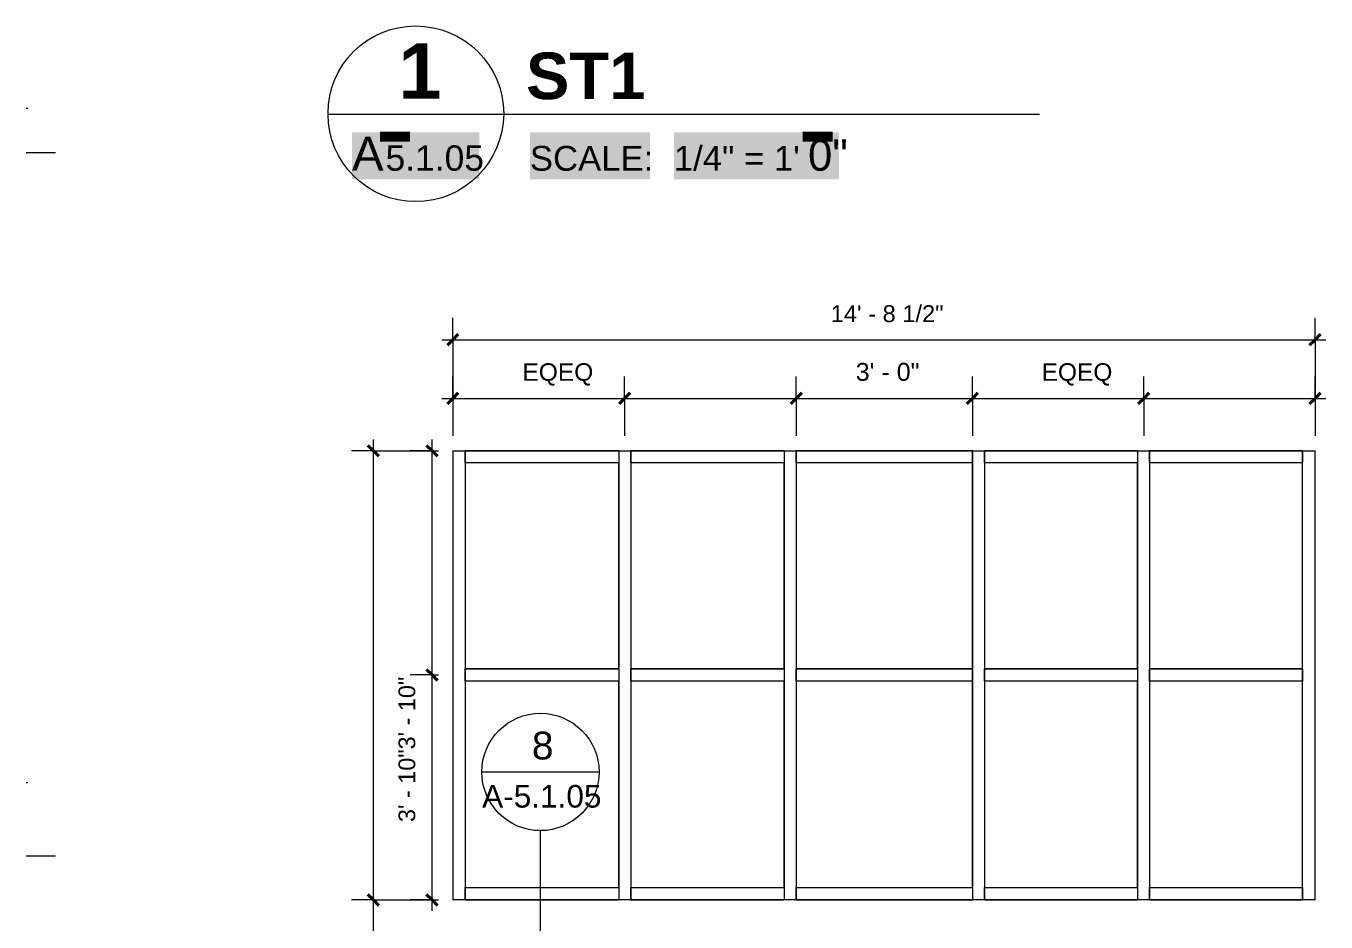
# Model space of a CAD drawing. Header units: inches. Extents: x -6061 to 13621, y -296 to 7483.
# Drawn here: x -6000.5 to -5734.3, y 386.4 to 569.8 of the extents above; entities that cross this region are included whole.
import ezdxf

# ---------------------------------------------------------------- set-up
doc = ezdxf.new("R2010")
doc.units = ezdxf.units.IN
doc.header["$MEASUREMENT"] = 0
doc.layers.get('0').update_dxf_attribs({"linetype": 'CONTINUOUS'})
doc.styles.add('Arial$001H0', font='arial.ttf')
doc.styles.add('Arial$101H0', font='arialbd.ttf')

msp = doc.modelspace()

# ---------------------------------------------------------------- hatches: boundary and pattern name
at = {"true_color": 0xffffff}
for points in [[(-5933.75479, 538.41719), (-5929.10954, 538.41719), (-5929.10954, 548.02805), (-5933.75479, 548.02805)], [(-5929.10954, 538.41719), (-5926.867, 538.41719), (-5926.867, 548.02805), (-5929.10954, 548.02805)], [(-5926.867, 538.41719), (-5907.64528, 538.41719), (-5907.64528, 548.02805), (-5926.867, 548.02805)], [(-5897.31361, 538.41719), (-5872.72583, 538.41719), (-5872.72583, 548.02805), (-5897.31361, 548.02805)], [(-5867.84031, 538.41719), (-5842.6118, 538.41719), (-5842.6118, 548.02805), (-5867.84031, 548.02805)], [(-5842.6118, 538.41719), (-5840.36927, 538.41719), (-5840.36927, 548.02805), (-5842.6118, 548.02805)], [(-5840.36927, 538.41719), (-5834.04212, 538.41719), (-5834.04212, 548.02805), (-5840.36927, 548.02805)]]:
    msp.add_hatch(color=7, dxfattribs=at).paths.add_polyline_path(points)

# ---------------------------------------------------------------- linework, layer by layer
at = {"color": 8, "linetype": 'Continuous', "lineweight": 9, "true_color": 0x7f7f7f}
for p, q in [((-6000.47017, 552.99366), (-6000.06972, 552.99366)), ((-6000.47017, 543.94344), (-5994.46338, 543.94344)), ((-6000.47017, 414.91765), (-6000.06972, 414.91765)), ((-6000.47017, 399.94072), (-5994.46338, 399.94072))]:
    msp.add_line(p, q, dxfattribs=at)
at = {"color": 7, "linetype": 'Continuous', "lineweight": 9, "true_color": 0x000007}
for p, q in [((-5938.64031, 551.79231), (-5792.95569, 551.79231)), ((-5913.09144, 505.58009), (-5913.09144, 510.06516)), ((-5736.57198, 505.58009), (-5736.57198, 510.06516)), ((-5915.33397, 505.58009), (-5734.32945, 505.58009)), ((-5913.09144, 505.58009), (-5913.09144, 485.87783)), ((-5736.57198, 505.58009), (-5736.57198, 485.87783)), ((-5913.09144, 493.56652), (-5913.09144, 498.05158)), ((-5877.93171, 493.56652), (-5877.93171, 498.05158)), ((-5842.77198, 493.56652), (-5842.77198, 498.05158)), ((-5842.77198, 493.56652), (-5842.77198, 498.05158)), ((-5806.73126, 493.56652), (-5806.73126, 498.05158)), ((-5806.73126, 493.56652), (-5806.73126, 498.05158)), ((-5771.65162, 493.56652), (-5771.65162, 498.05158)), ((-5736.57198, 493.56652), (-5736.57198, 498.05158)), ((-5915.33397, 493.56652), (-5877.93171, 493.56652)), ((-5913.09144, 493.56652), (-5913.09144, 485.87783)), ((-5877.93171, 493.56652), (-5840.52945, 493.56652)), ((-5877.93171, 493.56652), (-5877.93171, 485.87783)), ((-5845.01452, 493.56652), (-5804.48872, 493.56652)), ((-5842.77198, 493.56652), (-5842.77198, 485.87783)), ((-5842.77198, 493.56652), (-5842.77198, 485.87783)), ((-5808.97379, 493.56652), (-5771.65162, 493.56652)), ((-5806.73126, 493.56652), (-5806.73126, 485.87783)), ((-5806.73126, 493.56652), (-5806.73126, 485.87783)), ((-5771.65162, 493.56652), (-5734.32945, 493.56652)), ((-5771.65162, 493.56652), (-5771.65162, 485.87783)), ((-5736.57198, 493.56652), (-5736.57198, 485.87783)), ((-5929.34981, 390.8905), (-5929.34981, 485.15701)), ((-5917.33624, 436.94253), (-5917.33624, 485.15701)), ((-5929.34981, 482.83439), (-5933.83488, 482.83439)), ((-5929.34981, 482.83439), (-5916.05479, 482.83439)), ((-5917.33624, 482.83439), (-5921.8213, 482.83439)), ((-5917.33624, 482.83439), (-5916.05479, 482.83439)), ((-5913.09144, 482.83439), (-5910.52854, 482.83439)), ((-5913.09144, 482.83439), (-5913.09144, 436.94253)), ((-5910.52854, 480.35158), (-5910.52854, 482.83439)), ((-5879.13307, 482.83439), (-5910.52854, 482.83439)), ((-5910.52854, 482.83439), (-5910.52854, 436.94253)), ((-5879.13307, 482.83439), (-5879.13307, 480.35158)), ((-5879.13307, 482.83439), (-5876.65026, 482.83439)), ((-5879.13307, 482.83439), (-5879.13307, 436.94253)), ((-5876.65026, 480.35158), (-5876.65026, 482.83439)), ((-5845.25479, 482.83439), (-5876.65026, 482.83439)), ((-5876.65026, 482.83439), (-5876.65026, 436.94253)), ((-5845.25479, 482.83439), (-5842.77198, 482.83439)), ((-5845.25479, 482.83439), (-5845.25479, 436.94253)), ((-5845.25479, 482.83439), (-5845.25479, 480.35158)), ((-5842.77198, 480.35158), (-5842.77198, 482.83439)), ((-5806.73126, 482.83439), (-5842.77198, 482.83439)), ((-5842.77198, 482.83439), (-5842.77198, 436.94253)), ((-5806.73126, 482.83439), (-5806.73126, 480.35158)), ((-5806.73126, 480.35158), (-5806.73126, 482.83439)), ((-5806.73126, 482.83439), (-5804.24845, 482.83439)), ((-5806.73126, 482.83439), (-5806.73126, 436.94253)), ((-5804.24845, 480.35158), (-5804.24845, 482.83439)), ((-5772.93307, 482.83439), (-5804.24845, 482.83439)), ((-5804.24845, 482.83439), (-5804.24845, 436.94253)), ((-5772.93307, 482.83439), (-5772.93307, 480.35158)), ((-5772.93307, 482.83439), (-5770.45026, 482.83439)), ((-5772.93307, 482.83439), (-5772.93307, 436.94253)), ((-5770.45026, 480.35158), (-5770.45026, 482.83439)), ((-5739.13488, 482.83439), (-5770.45026, 482.83439)), ((-5770.45026, 482.83439), (-5770.45026, 436.94253)), ((-5739.13488, 482.83439), (-5739.13488, 480.35158)), ((-5739.13488, 482.83439), (-5736.57198, 482.83439)), ((-5739.13488, 436.94253), (-5739.13488, 482.83439)), ((-5736.57198, 436.94253), (-5736.57198, 482.83439)), ((-5879.13307, 480.35158), (-5910.52854, 480.35158)), ((-5879.13307, 480.35158), (-5910.52854, 480.35158)), ((-5910.52854, 480.35158), (-5910.52854, 438.22398)), ((-5879.13307, 438.22398), (-5879.13307, 480.35158)), ((-5845.25479, 480.35158), (-5876.65026, 480.35158)), ((-5876.65026, 480.35158), (-5876.65026, 438.22398)), ((-5845.25479, 480.35158), (-5876.65026, 480.35158)), ((-5845.25479, 438.22398), (-5845.25479, 480.35158)), ((-5806.73126, 480.35158), (-5842.77198, 480.35158)), ((-5806.73126, 480.35158), (-5842.77198, 480.35158)), ((-5842.77198, 480.35158), (-5842.77198, 438.22398)), ((-5806.73126, 438.22398), (-5806.73126, 480.35158)), ((-5772.93307, 480.35158), (-5804.24845, 480.35158)), ((-5772.93307, 480.35158), (-5804.24845, 480.35158)), ((-5804.24845, 480.35158), (-5804.24845, 438.22398)), ((-5772.93307, 438.22398), (-5772.93307, 480.35158)), ((-5739.13488, 480.35158), (-5770.45026, 480.35158)), ((-5739.13488, 480.35158), (-5770.45026, 480.35158)), ((-5770.45026, 480.35158), (-5770.45026, 438.22398)), ((-5739.13488, 438.22398), (-5739.13488, 480.35158)), ((-5917.33624, 436.94253), (-5921.8213, 436.94253)), ((-5917.33624, 388.64796), (-5917.33624, 436.94253)), ((-5917.33624, 436.94253), (-5916.05479, 436.94253)), ((-5913.09144, 436.94253), (-5913.09144, 390.8905)), ((-5910.52854, 438.22398), (-5879.13307, 438.22398)), ((-5910.52854, 435.66109), (-5910.52854, 438.22398)), ((-5879.13307, 438.22398), (-5910.52854, 438.22398)), ((-5910.52854, 436.94253), (-5910.52854, 390.8905)), ((-5879.13307, 438.22398), (-5879.13307, 435.66109)), ((-5879.13307, 436.94253), (-5879.13307, 390.8905)), ((-5876.65026, 438.22398), (-5845.25479, 438.22398)), ((-5876.65026, 435.66109), (-5876.65026, 438.22398)), ((-5845.25479, 438.22398), (-5876.65026, 438.22398)), ((-5876.65026, 436.94253), (-5876.65026, 390.8905)), ((-5845.25479, 438.22398), (-5845.25479, 435.66109)), ((-5845.25479, 436.94253), (-5845.25479, 390.8905)), ((-5842.77198, 438.22398), (-5806.73126, 438.22398)), ((-5842.77198, 435.66109), (-5842.77198, 438.22398)), ((-5806.73126, 438.22398), (-5842.77198, 438.22398)), ((-5842.77198, 436.94253), (-5842.77198, 390.8905)), ((-5806.73126, 438.22398), (-5806.73126, 435.66109)), ((-5806.73126, 435.66109), (-5806.73126, 438.22398)), ((-5806.73126, 436.94253), (-5806.73126, 390.8905)), ((-5804.24845, 438.22398), (-5772.93307, 438.22398)), ((-5804.24845, 435.66109), (-5804.24845, 438.22398)), ((-5772.93307, 438.22398), (-5804.24845, 438.22398)), ((-5804.24845, 436.94253), (-5804.24845, 390.8905)), ((-5772.93307, 438.22398), (-5772.93307, 435.66109)), ((-5772.93307, 436.94253), (-5772.93307, 390.8905)), ((-5770.45026, 438.22398), (-5739.13488, 438.22398)), ((-5770.45026, 435.66109), (-5770.45026, 438.22398)), ((-5739.13488, 438.22398), (-5770.45026, 438.22398)), ((-5770.45026, 436.94253), (-5770.45026, 390.8905)), ((-5739.13488, 438.22398), (-5739.13488, 435.66109)), ((-5739.13488, 390.8905), (-5739.13488, 436.94253)), ((-5736.57198, 390.8905), (-5736.57198, 436.94253)), ((-5879.13307, 435.66109), (-5910.52854, 435.66109)), ((-5910.52854, 435.66109), (-5910.52854, 393.45339)), ((-5879.13307, 435.66109), (-5910.52854, 435.66109)), ((-5879.13307, 393.45339), (-5879.13307, 435.66109)), ((-5845.25479, 435.66109), (-5876.65026, 435.66109)), ((-5876.65026, 435.66109), (-5876.65026, 393.45339)), ((-5845.25479, 435.66109), (-5876.65026, 435.66109)), ((-5845.25479, 393.45339), (-5845.25479, 435.66109)), ((-5806.73126, 435.66109), (-5842.77198, 435.66109)), ((-5842.77198, 435.66109), (-5842.77198, 393.45339)), ((-5806.73126, 435.66109), (-5842.77198, 435.66109)), ((-5806.73126, 393.45339), (-5806.73126, 435.66109)), ((-5772.93307, 435.66109), (-5804.24845, 435.66109)), ((-5804.24845, 435.66109), (-5804.24845, 393.45339)), ((-5772.93307, 435.66109), (-5804.24845, 435.66109)), ((-5772.93307, 393.45339), (-5772.93307, 435.66109)), ((-5739.13488, 435.66109), (-5770.45026, 435.66109)), ((-5770.45026, 435.66109), (-5770.45026, 393.45339)), ((-5739.13488, 435.66109), (-5770.45026, 435.66109)), ((-5739.13488, 393.45339), (-5739.13488, 435.66109)), ((-5895.15117, 429.09366), (-5895.15117, 429.09366)), ((-5907.24483, 417.08009), (-5883.21768, 417.08009)), ((-5895.23126, 405.06652), (-5895.23126, 371.42851)), ((-5895.15117, 405.06652), (-5895.15117, 405.06652)), ((-5910.52854, 393.45339), (-5879.13307, 393.45339)), ((-5910.52854, 390.8905), (-5910.52854, 393.45339)), ((-5910.52854, 393.45339), (-5879.13307, 393.45339)), ((-5879.13307, 393.45339), (-5879.13307, 390.8905)), ((-5876.65026, 393.45339), (-5845.25479, 393.45339)), ((-5876.65026, 390.8905), (-5876.65026, 393.45339)), ((-5876.65026, 393.45339), (-5845.25479, 393.45339)), ((-5845.25479, 393.45339), (-5845.25479, 390.8905)), ((-5842.77198, 393.45339), (-5806.73126, 393.45339)), ((-5842.77198, 390.8905), (-5842.77198, 393.45339)), ((-5842.77198, 393.45339), (-5806.73126, 393.45339)), ((-5806.73126, 393.45339), (-5806.73126, 390.8905)), ((-5804.24845, 393.45339), (-5772.93307, 393.45339)), ((-5804.24845, 390.8905), (-5804.24845, 393.45339)), ((-5804.24845, 393.45339), (-5772.93307, 393.45339)), ((-5772.93307, 393.45339), (-5772.93307, 390.8905)), ((-5770.45026, 393.45339), (-5739.13488, 393.45339)), ((-5770.45026, 390.8905), (-5770.45026, 393.45339)), ((-5770.45026, 393.45339), (-5739.13488, 393.45339)), ((-5739.13488, 393.45339), (-5739.13488, 390.8905)), ((-5929.34981, 390.8905), (-5933.83488, 390.8905)), ((-5929.34981, 382.88145), (-5929.34981, 390.8905)), ((-5929.34981, 390.8905), (-5916.05479, 390.8905)), ((-5917.33624, 390.8905), (-5921.8213, 390.8905)), ((-5917.33624, 390.8905), (-5916.05479, 390.8905)), ((-5910.52854, 390.8905), (-5913.09144, 390.8905)), ((-5910.52854, 390.8905), (-5879.13307, 390.8905)), ((-5876.65026, 390.8905), (-5879.13307, 390.8905)), ((-5876.65026, 390.8905), (-5845.25479, 390.8905)), ((-5842.77198, 390.8905), (-5845.25479, 390.8905)), ((-5842.77198, 390.8905), (-5806.73126, 390.8905)), ((-5804.24845, 390.8905), (-5806.73126, 390.8905)), ((-5804.24845, 390.8905), (-5772.93307, 390.8905)), ((-5770.45026, 390.8905), (-5772.93307, 390.8905)), ((-5770.45026, 390.8905), (-5739.13488, 390.8905)), ((-5736.57198, 390.8905), (-5739.13488, 390.8905))]:
    msp.add_line(p, q, dxfattribs=at)
at = {"color": 7, "linetype": 'Continuous', "lineweight": 40, "true_color": 0x000007}
for p, q in [((-5913.09144, 505.58009), (-5911.97017, 506.70136)), ((-5736.57198, 505.58009), (-5735.45071, 506.70136)), ((-5913.09144, 505.58009), (-5914.21271, 504.45882)), ((-5736.57198, 505.58009), (-5737.69325, 504.45882)), ((-5913.09144, 493.56652), (-5914.21271, 492.44525)), ((-5913.09144, 493.56652), (-5911.97017, 494.68778)), ((-5877.93171, 493.56652), (-5879.05298, 492.44525)), ((-5877.93171, 493.56652), (-5876.81044, 494.68778)), ((-5842.77198, 493.56652), (-5843.89325, 492.44525)), ((-5842.77198, 493.56652), (-5843.89325, 492.44525)), ((-5842.77198, 493.56652), (-5841.65071, 494.68778)), ((-5842.77198, 493.56652), (-5841.65071, 494.68778)), ((-5806.73126, 493.56652), (-5807.85252, 492.44525)), ((-5806.73126, 493.56652), (-5807.85252, 492.44525)), ((-5806.73126, 493.56652), (-5805.60999, 494.68778)), ((-5806.73126, 493.56652), (-5805.60999, 494.68778)), ((-5771.65162, 493.56652), (-5772.77289, 492.44525)), ((-5771.65162, 493.56652), (-5770.53035, 494.68778)), ((-5736.57198, 493.56652), (-5737.69325, 492.44525)), ((-5736.57198, 493.56652), (-5735.45071, 494.68778)), ((-5929.34981, 482.83439), (-5930.47108, 483.95566)), ((-5929.34981, 482.83439), (-5928.22854, 481.71312)), ((-5917.33624, 482.83439), (-5918.4575, 483.95566)), ((-5917.33624, 482.83439), (-5916.21497, 481.71312)), ((-5917.33624, 436.94253), (-5918.4575, 438.0638)), ((-5917.33624, 436.94253), (-5916.21497, 435.82127)), ((-5929.34981, 390.8905), (-5930.47108, 392.01176)), ((-5917.33624, 390.8905), (-5918.4575, 392.01176)), ((-5929.34981, 390.8905), (-5928.22854, 389.76923)), ((-5917.33624, 390.8905), (-5916.21497, 389.76923))]:
    msp.add_line(p, q, dxfattribs=at)
at = {"color": 7, "linetype": 'Continuous', "lineweight": 18, "true_color": 0x000007}
for p, q in [((-5913.09144, 482.83439), (-5736.57198, 482.83439)), ((-5913.09144, 482.83439), (-5913.09144, 390.8905)), ((-5736.57198, 390.8905), (-5736.57198, 482.83439)), ((-5736.57198, 390.8905), (-5913.09144, 390.8905))]:
    msp.add_line(p, q, dxfattribs=at)
at = {"color": 7, "linetype": 'Continuous', "lineweight": 9, "true_color": 0x000007}
for points in [[(-5938.64031, 551.8724), (-5938.64031, 561.80362), (-5930.63126, 569.81267), (-5920.70004, 569.81267)], [(-5920.70004, 569.81267), (-5910.76881, 569.81267), (-5902.67967, 561.80362), (-5902.67967, 551.8724)], [(-5938.64031, 551.79231), (-5938.64031, 551.55204), (-5938.64031, 551.55204), (-5938.64031, 551.8724)], [(-5920.70004, 533.85204), (-5930.63126, 533.85204), (-5938.64031, 541.94118), (-5938.64031, 551.79231)], [(-5902.67967, 551.79231), (-5902.75976, 541.94118), (-5910.76881, 533.85204), (-5920.70004, 533.85204)], [(-5902.67967, 551.8724), (-5902.67967, 551.55204), (-5902.67967, 551.55204), (-5902.67967, 551.79231)], [(-5907.16474, 417.08009), (-5907.16474, 423.7276), (-5901.79868, 429.09366), (-5895.15117, 429.09366)], [(-5895.15117, 429.09366), (-5888.58375, 429.09366), (-5883.13759, 423.7276), (-5883.13759, 417.08009)], [(-5895.15117, 405.06652), (-5901.79868, 405.06652), (-5907.16474, 410.51267), (-5907.16474, 417.08009)], [(-5883.13759, 417.08009), (-5883.13759, 410.51267), (-5888.58375, 405.06652), (-5895.15117, 405.06652)]]:
    msp.add_open_spline(points, degree=3, dxfattribs=at)

# ---------------------------------------------------------------- texts
at = {"color": 7, "true_color": 0x000007}
for s, height, style, p in [('1', 11.37839, 'Arial$101H0', (-5924.22407, 554.91548)), ('ST1', 9.54154, 'Arial$101H0', (-5898.11242, 554.83539)), ('A', 6.97383, 'Arial$001H0', (-5933.75483, 540.17886)), ('-', 18.01876, 'Arial$001H0', (-5929.10959, 540.17886)), ('-', 18.01876, 'Arial$001H0', (-5842.61189, 540.17886)), ('0"', 6.400615, 'Arial$001H0', (-5840.36935, 540.17886)), ('5.1.05', 5.192527, 'Arial$001H0', (-5926.86706, 540.17886)), ('SCALE:', 5.086183, 'Arial$001H0', (-5897.31368, 540.17886)), ('1/4" = 1\'', 5.083054, 'Arial$001H0', (-5867.84038, 540.17886)), ('14\' - 8 1/2"', 3.4665915, 'Arial$001H0', (-5835.72411, 509.18389)), ('EQEQ', 3.590405, 'Arial$001H0', (-5898.83539, 497.17032)), ('3\' - 0"', 3.667117, 'Arial$001H0', (-5830.59832, 497.17032)), ('EQEQ', 3.590405, 'Arial$001H0', (-5792.55535, 497.17032)), ('8', 5.70803, 'Arial$001H0', (-5896.91322, 419.64273)), ('A-5.1.05', 4.626402, 'Arial$001H0', (-5907.08471, 409.7916))]:
    msp.add_text(s, height=height, dxfattribs=dict(at, style=style)).set_placement(p)
at = {"color": 7, "true_color": 0x000007, "style": 'Arial$001H0'}
msp.add_text('3\' - 10"3\' - 10"', height=3.4315062, rotation=90, dxfattribs=at).set_placement((-5920.78018, 406.8282))

doc.saveas('drawing.dxf')
